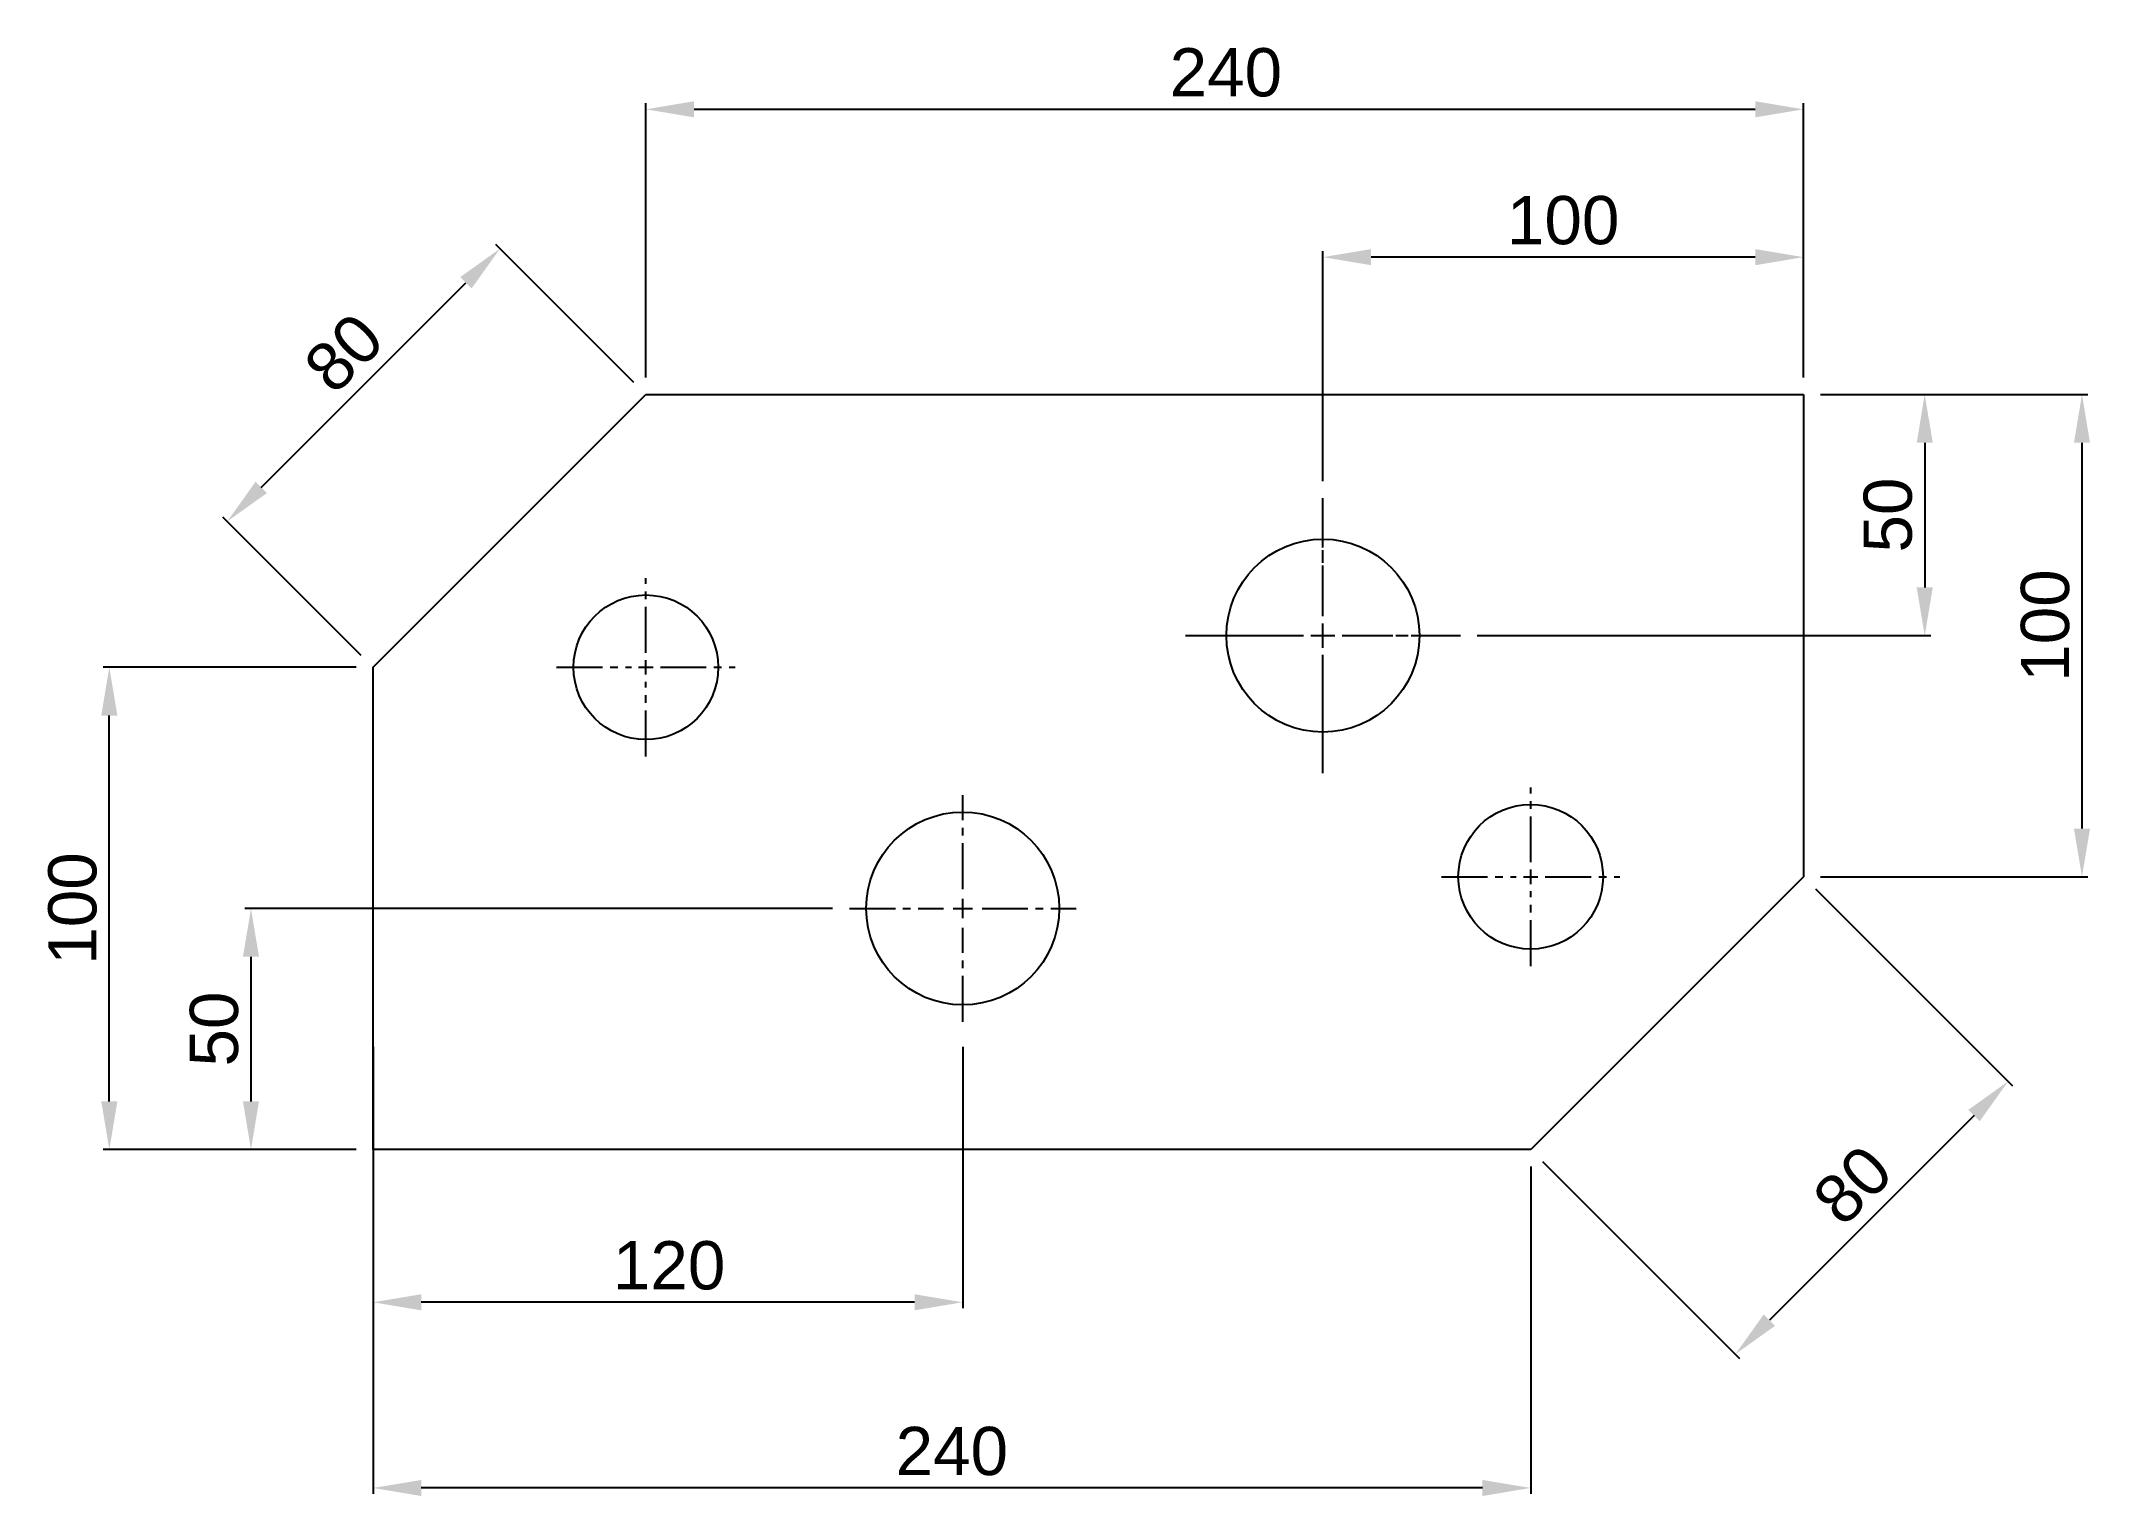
# Model space of a CAD drawing. Header units: millimetres. Extents: x 2379 to 2804, y 1393 to 1695.
import ezdxf

# ---------------------------------------------------------------- set-up
doc = ezdxf.new("R2010")
doc.units = ezdxf.units.MM
doc.header["$LTSCALE"] = 0.5
doc.linetypes.add('CENTER2', pattern=[28.575, 19.05, -3.175, 3.175, -3.175])
doc.styles.get("Standard").update_dxf_attribs({"font": 'arial.ttf'})
doc.dimstyles.new('ISO-25', dxfattribs={"dimtxt": 2.5, "dimasz": 2.5, "dimexe": 1.25, "dimexo": 3.5, "dimgap": 2.5, "dimtad": 1, "dimtxsty": 'Standard', "dimcen": 2.5, "dimclrd": 1, "dimclre": 1, "dimadec": 0, "dimazin": 0, "dimtfac": 1, "dimtmove": 0, "dimatfit": 3, "dimfxl": 1, "dimarcsym": 0})

# ---------------------------------------------------------------- blocks, each defined once
blk = doc.blocks.new('*D1')
at = {"color": 1, "lineweight": -2, "transparency": 16777216}
for p, q in [((2444.59, 1565.22), (2392.17, 1565.22)), ((2393.42, 1475.22), (2393.42, 1555.22)), ((2444.59, 1465.22), (2392.17, 1465.22))]:
    blk.add_line(p, q, dxfattribs=at)
at = {"color": 1, "transparency": 16777216}
for points in [[(2391.75, 1555.22), (2395.09, 1555.22), (2393.42, 1565.22)], [(2391.75, 1475.22), (2395.09, 1475.22), (2393.42, 1465.22)]]:
    blk.add_solid(points, dxfattribs=at)
at = {"layer": 'Defpoints', "color": 0, "transparency": 16777216}
for p in [(2393.42, 1565.22), (2448.09, 1565.22), (2448.09, 1465.22)]:
    blk.add_point(p, dxfattribs=at)
at = {"color": 0, "transparency": 16777216, "insert": (2385.82, 1515.22), "char_height": 10, "attachment_point": 5, "rotation": 90}
blk.add_mtext('100', dxfattribs=at)
blk = doc.blocks.new('*D2')
at = {"color": 1, "lineweight": -2, "transparency": 16777216}
for p, q in [((2502.19, 1624.26), (2473.54, 1652.91)), ((2424.93, 1602.53), (2467.35, 1644.95)), ((2445.62, 1567.69), (2416.97, 1596.34))]:
    blk.add_line(p, q, dxfattribs=at)
at = {"color": 1, "transparency": 16777216}
for points in [[(2466.18, 1646.13), (2468.53, 1643.78), (2474.42, 1652.02)], [(2423.75, 1603.71), (2426.11, 1601.35), (2417.86, 1595.46)]]:
    blk.add_solid(points, dxfattribs=at)
at = {"layer": 'Defpoints', "color": 0, "transparency": 16777216}
for p in [(2474.42, 1652.02), (2504.66, 1621.79), (2448.09, 1565.22)]:
    blk.add_point(p, dxfattribs=at)
at = {"color": 0, "transparency": 16777216, "insert": (2442.05, 1630.41), "char_height": 10, "attachment_point": 5, "rotation": 45}
blk.add_mtext('80', dxfattribs=at)
blk = doc.blocks.new('*D3')
at = {"color": 1, "lineweight": -2, "transparency": 16777216}
for p, q in [((2504.66, 1625.29), (2504.66, 1682.16)), ((2514.66, 1680.91), (2734.66, 1680.91)), ((2744.66, 1625.29), (2744.66, 1682.16))]:
    blk.add_line(p, q, dxfattribs=at)
at = {"color": 1, "transparency": 16777216}
for points in [[(2514.66, 1682.58), (2514.66, 1679.25), (2504.66, 1680.91)], [(2734.66, 1682.58), (2734.66, 1679.25), (2744.66, 1680.91)]]:
    blk.add_solid(points, dxfattribs=at)
at = {"layer": 'Defpoints', "color": 0, "transparency": 16777216}
for p in [(2744.66, 1680.91), (2504.66, 1621.79), (2744.66, 1621.79)]:
    blk.add_point(p, dxfattribs=at)
at = {"color": 0, "transparency": 16777216, "insert": (2624.9, 1688.52), "char_height": 10, "attachment_point": 5}
blk.add_mtext('240', dxfattribs=at)
blk = doc.blocks.new('*D4')
at = {"color": 1, "lineweight": -2, "transparency": 16777216}
for p, q in [((2748.16, 1621.79), (2803.63, 1621.79)), ((2802.38, 1611.79), (2802.38, 1531.79)), ((2748.16, 1521.79), (2803.63, 1521.79))]:
    blk.add_line(p, q, dxfattribs=at)
at = {"color": 1, "transparency": 16777216}
for points in [[(2800.72, 1611.79), (2804.05, 1611.79), (2802.38, 1621.79)], [(2800.72, 1531.79), (2804.05, 1531.79), (2802.38, 1521.79)]]:
    blk.add_solid(points, dxfattribs=at)
at = {"layer": 'Defpoints', "color": 0, "transparency": 16777216}
for p in [(2744.66, 1621.79), (2744.66, 1521.79), (2802.38, 1521.79)]:
    blk.add_point(p, dxfattribs=at)
at = {"color": 0, "transparency": 16777216, "insert": (2794.78, 1573.88), "char_height": 10, "attachment_point": 5, "rotation": 90}
blk.add_mtext('100', dxfattribs=at)
blk = doc.blocks.new('*D5')
at = {"color": 1, "lineweight": -2, "transparency": 16777216}
for p, q in [((2747.14, 1519.31), (2787.97, 1478.48)), ((2780.01, 1472.29), (2737.59, 1429.87)), ((2690.57, 1462.75), (2731.4, 1421.91))]:
    blk.add_line(p, q, dxfattribs=at)
at = {"color": 1, "transparency": 16777216}
for points in [[(2778.83, 1473.47), (2781.19, 1471.12), (2787.08, 1479.37)], [(2736.41, 1431.05), (2738.76, 1428.69), (2730.52, 1422.8)]]:
    blk.add_solid(points, dxfattribs=at)
at = {"layer": 'Defpoints', "color": 0, "transparency": 16777216}
for p in [(2744.66, 1521.79), (2688.09, 1465.22), (2730.52, 1422.8)]:
    blk.add_point(p, dxfattribs=at)
at = {"color": 0, "transparency": 16777216, "insert": (2754.85, 1457.88), "char_height": 10, "attachment_point": 5, "rotation": 45}
blk.add_mtext('80', dxfattribs=at)
blk = doc.blocks.new('*D6')
at = {"color": 1, "lineweight": -2, "transparency": 16777216}
for p, q in [((2448.09, 1461.72), (2448.09, 1393.82)), ((2688.09, 1461.72), (2688.09, 1393.82)), ((2678.09, 1395.07), (2458.09, 1395.07))]:
    blk.add_line(p, q, dxfattribs=at)
at = {"color": 1, "transparency": 16777216}
for points in [[(2458.09, 1396.73), (2458.09, 1393.4), (2448.09, 1395.07)], [(2678.09, 1396.73), (2678.09, 1393.4), (2688.09, 1395.07)]]:
    blk.add_solid(points, dxfattribs=at)
at = {"layer": 'Defpoints', "color": 0, "transparency": 16777216}
for p in [(2448.09, 1465.22), (2688.09, 1465.22), (2448.09, 1395.07)]:
    blk.add_point(p, dxfattribs=at)
at = {"color": 0, "transparency": 16777216, "insert": (2568.09, 1402.67), "char_height": 10, "attachment_point": 5}
blk.add_mtext('240', dxfattribs=at)
blk = doc.blocks.new('*D7')
at = {"color": 1, "lineweight": -2, "transparency": 16777216}
for p, q in [((2543.35, 1515.22), (2421.54, 1515.22)), ((2422.79, 1505.22), (2422.79, 1475.22))]:
    blk.add_line(p, q, dxfattribs=at)
at = {"color": 1, "transparency": 16777216}
for points in [[(2421.12, 1505.22), (2424.45, 1505.22), (2422.79, 1515.22)], [(2421.12, 1475.22), (2424.45, 1475.22), (2422.79, 1465.22)]]:
    blk.add_solid(points, dxfattribs=at)
at = {"layer": 'Defpoints', "color": 0, "transparency": 16777216}
for p in [(2546.85, 1515.22), (2422.79, 1465.22), (2448.09, 1465.22)]:
    blk.add_point(p, dxfattribs=at)
at = {"color": 0, "transparency": 16777216, "insert": (2415.18, 1490.22), "char_height": 10, "attachment_point": 5, "rotation": 90}
blk.add_mtext('50', dxfattribs=at)
blk = doc.blocks.new('*D8')
at = {"color": 1, "lineweight": -2, "transparency": 16777216}
for p, q in [((2448.09, 1486.52), (2448.09, 1432.32)), ((2570.35, 1486.52), (2570.35, 1432.32)), ((2560.35, 1433.57), (2458.09, 1433.57))]:
    blk.add_line(p, q, dxfattribs=at)
at = {"color": 1, "transparency": 16777216}
for points in [[(2458.09, 1435.23), (2458.09, 1431.9), (2448.09, 1433.57)], [(2560.35, 1435.23), (2560.35, 1431.9), (2570.35, 1433.57)]]:
    blk.add_solid(points, dxfattribs=at)
at = {"layer": 'Defpoints', "color": 0, "transparency": 16777216}
for p in [(2448.09, 1490.02), (2570.35, 1490.02), (2448.09, 1433.57)]:
    blk.add_point(p, dxfattribs=at)
at = {"color": 0, "transparency": 16777216, "insert": (2509.48, 1441.17), "char_height": 10, "attachment_point": 5}
blk.add_mtext('120', dxfattribs=at)
blk = doc.blocks.new('*U9')
at = {"color": 0, "linetype": 'CENTER2', "transparency": 16777216}
for p, q in [((0, 4), (0, 23.5)), ((-23.5, 0), (-4, 0)), ((4, 0), (23.5, 0)), ((0, -23.5), (0, -4))]:
    blk.add_line(p, q, dxfattribs=at)
at = {"color": 0, "linetype": 'Continuous', "transparency": 16777216}
for p, q in [((-2, 0), (2, 0)), ((0, -2), (0, 2))]:
    blk.add_line(p, q, dxfattribs=at)
blk = doc.blocks.new('*U10')
at = {"color": 0, "linetype": 'CENTER2', "transparency": 16777216}
for p, q in [((0, 4), (0, 23.5)), ((-23.5, 0), (-4, 0)), ((4, 0), (23.5, 0)), ((0, -23.5), (0, -4))]:
    blk.add_line(p, q, dxfattribs=at)
at = {"color": 0, "linetype": 'Continuous', "transparency": 16777216}
for p, q in [((-2, 0), (2, 0)), ((0, -2), (0, 2))]:
    blk.add_line(p, q, dxfattribs=at)
blk = doc.blocks.new('*U11')
at = {"color": 0, "linetype": 'CENTER2', "transparency": 16777216}
for p, q in [((0, 3), (0, 18.5)), ((-18.5, 0), (-3, 0)), ((3, 0), (18.5, 0)), ((0, -18.5), (0, -3))]:
    blk.add_line(p, q, dxfattribs=at)
at = {"color": 0, "linetype": 'Continuous', "transparency": 16777216}
for p, q in [((-1.5, 0), (1.5, 0)), ((0, -1.5), (0, 1.5))]:
    blk.add_line(p, q, dxfattribs=at)
blk = doc.blocks.new('*U12')
at = {"color": 0, "linetype": 'CENTER2', "transparency": 16777216}
for p, q in [((0, 3), (0, 18.5)), ((-18.5, 0), (-3, 0)), ((3, 0), (18.5, 0)), ((0, -18.5), (0, -3))]:
    blk.add_line(p, q, dxfattribs=at)
at = {"color": 0, "linetype": 'Continuous', "transparency": 16777216}
for p, q in [((-1.5, 0), (1.5, 0)), ((0, -1.5), (0, 1.5))]:
    blk.add_line(p, q, dxfattribs=at)
blk = doc.blocks.new('*U13')
at = {"color": 0, "linetype": 'CENTER2', "transparency": 16777216}
for p, q in [((0, 5), (0, 28.5)), ((-28.5, 0), (-5, 0)), ((5, 0), (28.5, 0)), ((0, -28.5), (0, -5))]:
    blk.add_line(p, q, dxfattribs=at)
at = {"color": 0, "linetype": 'Continuous', "transparency": 16777216}
for p, q in [((-2.5, 0), (2.5, 0)), ((0, -2.5), (0, 2.5))]:
    blk.add_line(p, q, dxfattribs=at)
blk = doc.blocks.new('*D14')
at = {"color": 1, "lineweight": -2, "transparency": 16777216}
for p, q in [((2748.16, 1621.79), (2771.03, 1621.79)), ((2769.78, 1611.79), (2769.78, 1581.79)), ((2677.01, 1571.79), (2771.03, 1571.79))]:
    blk.add_line(p, q, dxfattribs=at)
at = {"color": 1, "transparency": 16777216}
for points in [[(2768.12, 1611.79), (2771.45, 1611.79), (2769.78, 1621.79)], [(2768.12, 1581.79), (2771.45, 1581.79), (2769.78, 1571.79)]]:
    blk.add_solid(points, dxfattribs=at)
at = {"layer": 'Defpoints', "color": 0, "transparency": 16777216}
for p in [(2744.66, 1621.79), (2673.51, 1571.79), (2769.78, 1571.79)]:
    blk.add_point(p, dxfattribs=at)
at = {"color": 0, "transparency": 16777216, "insert": (2762.18, 1596.79), "char_height": 10, "attachment_point": 5, "rotation": 90}
blk.add_mtext('50', dxfattribs=at)
blk = doc.blocks.new('*D15')
at = {"color": 1, "lineweight": -2, "transparency": 16777216}
for p, q in [((2645.01, 1603.79), (2645.01, 1651.51)), ((2734.66, 1650.26), (2655.01, 1650.26)), ((2744.66, 1625.29), (2744.66, 1651.51))]:
    blk.add_line(p, q, dxfattribs=at)
at = {"color": 1, "transparency": 16777216}
for points in [[(2655.01, 1651.93), (2655.01, 1648.59), (2645.01, 1650.26)], [(2734.66, 1651.93), (2734.66, 1648.59), (2744.66, 1650.26)]]:
    blk.add_solid(points, dxfattribs=at)
at = {"layer": 'Defpoints', "color": 0, "transparency": 16777216}
for p in [(2645.01, 1650.26), (2744.66, 1621.79), (2645.01, 1600.29)]:
    blk.add_point(p, dxfattribs=at)
at = {"color": 0, "transparency": 16777216, "insert": (2694.83, 1657.87), "char_height": 10, "attachment_point": 5}
blk.add_mtext('100', dxfattribs=at)

msp = doc.modelspace()

# ---------------------------------------------------------------- linework, layer by layer
for p, q in [((2448.092, 1565.22), (2504.661, 1621.789)), ((2504.661, 1621.789), (2744.661, 1621.789)), ((2744.661, 1621.789), (2744.661, 1521.789)), ((2448.092, 1465.22), (2448.092, 1565.22)), ((2744.661, 1521.789), (2688.092, 1465.22)), ((2688.092, 1465.22), (2448.092, 1465.22))]:
    msp.add_line(p, q)
for centre, radius in [((2645.009, 1571.79), 20), ((2504.661, 1565.22), 15), ((2570.35, 1515.22), 20), ((2688.092, 1521.789), 15)]:
    msp.add_circle(centre, radius)

# ---------------------------------------------------------------- block references
at = {"linetype": 'CENTER2'}
for name, p in [('*U13', (2645.009, 1571.79)), ('*U9', (2645.009, 1571.79)), ('*U11', (2504.661, 1565.22)), ('*U10', (2570.35, 1515.22)), ('*U12', (2688.092, 1521.789))]:
    msp.add_blockref(name, p, dxfattribs=at)

# ---------------------------------------------------------------- dimensions: what is measured, and where the dimension line sits
for base, p1, p2, angle, override, picture, middle, dimtype in [((2744.661, 1680.914), (2504.661, 1621.789), (2744.661, 1621.789), 0, {"dimtxt": 10, "dimasz": 10}, '*D3', (2624.899, 1680.914), 161), ((2474.425, 1652.025), (2448.092, 1565.22), (2504.661, 1621.789), 45, {"dimtxt": 10, "dimasz": 10}, '*D2', (2447.433, 1625.033), 161), ((2802.385, 1521.789), (2744.661, 1621.789), (2744.661, 1521.789), 270, {"dimtxt": 10, "dimasz": 10}, '*D4', (2802.385, 1573.881), 161), ((2393.421, 1565.22), (2448.092, 1465.22), (2448.092, 1565.22), 90, {"dimtxt": 10, "dimasz": 10}, '*D1', (2393.421, 1515.22), 160), ((2730.515, 1422.797), (2744.661, 1521.789), (2688.092, 1465.22), 225, {"dimtxt": 10, "dimasz": 10}, '*D5', (2760.224, 1452.506), 161), ((2422.787, 1465.22), (2546.85, 1515.22), (2448.092, 1465.22), 90, {"dimtxt": 10, "dimasz": 10, "dimse2": 1}, '*D7', (2422.787, 1490.22), 160), ((2448.092, 1395.066), (2688.092, 1465.22), (2448.092, 1465.22), 180, {"dimtxt": 10, "dimasz": 10}, '*D6', (2568.092, 1395.066), 161)]:
    dim = msp.add_linear_dim(base=base, p1=p1, p2=p2, angle=angle, dimstyle='ISO-25', override=override)
    dim.commit()
    dim.dimension.update_dxf_attribs({"geometry": picture, "text_midpoint": middle, "dimtype": dimtype})
dim = msp.add_linear_dim(base=(2645.009, 1650.261), p1=(2744.661, 1621.789), p2=(2645.009, 1600.29), text='100', dimstyle='ISO-25', override={"dimtxt": 10, "dimasz": 10})
dim.commit()
dim.dimension.update_dxf_attribs({"geometry": '*D15', "text_midpoint": (2694.835, 1657.867)})
dim = msp.add_linear_dim(base=(2769.784, 1571.79), p1=(2744.661, 1621.789), p2=(2673.509, 1571.79), angle=90, dimstyle='ISO-25', override={"dimtxt": 10, "dimasz": 10})
dim.commit()
dim.dimension.update_dxf_attribs({"geometry": '*D14', "text_midpoint": (2762.178, 1596.79)})
dim = msp.add_linear_dim(base=(2448.092, 1433.567), p1=(2570.35, 1490.016), p2=(2448.092, 1490.016), angle=180, text='120', dimstyle='ISO-25', override={"dimtxt": 10, "dimasz": 10})
dim.commit()
dim.dimension.update_dxf_attribs({"geometry": '*D8', "text_midpoint": (2509.478, 1433.567), "dimtype": 161})

doc.saveas('drawing.dxf')
